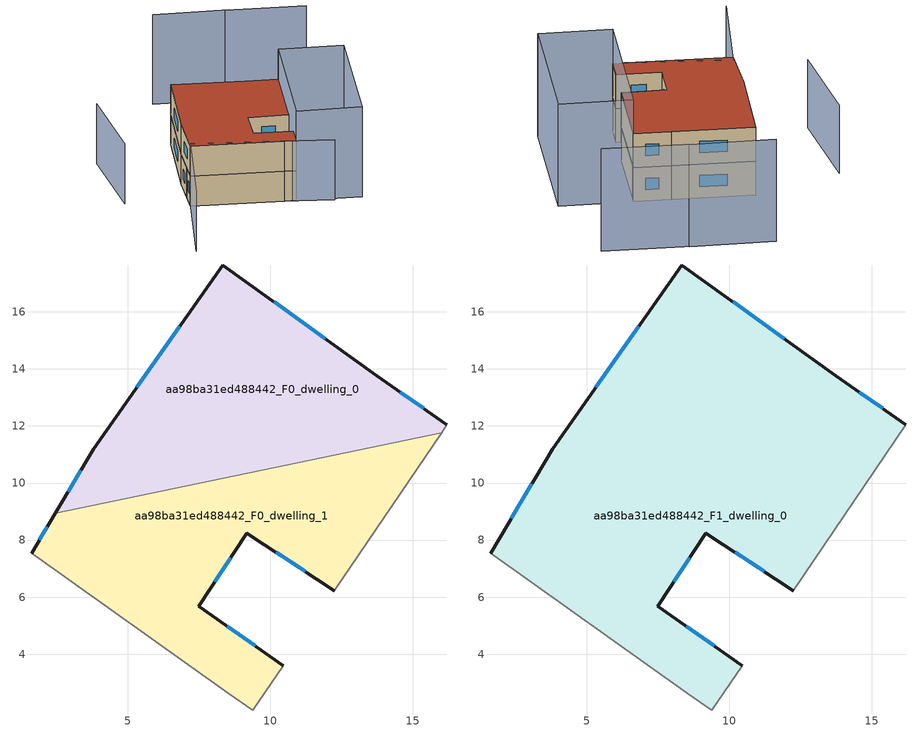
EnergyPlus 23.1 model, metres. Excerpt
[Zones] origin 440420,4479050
aa98ba31ed488442_F0_dwelling_0
 floor ground (EU_floor_Construction): 13.73,13.77 16.2,12.04 16.01,11.76 2.47,8.94 3.81,11.2 8.34,17.64 z0
 wall outside (EU_wall_Construction): 16.2,12.04 13.73,13.77 8.34,17.64 3.81,11.2 2.47,8.94 z0:3
 wall adiabatic (EU_wall_Construction): 16.01,11.76 16.2,12.04 z0:3
 wall to aa98ba31ed488442_F0_dwelling_1 (EU_wall_Construction): 2.47,8.94 16.01,11.76 z0:3
 window (EU_Window_Construction): 3.36,10.45 2.92,9.7 / 6.82,15.49 5.32,13.36 / 11.93,15.06 10.14,16.35 / 15.37,12.62 14.56,13.19 z1:2
aa98ba31ed488442_F0_dwelling_1
 floor ground (EU_floor_Construction): 16.01,11.76 12.25,6.23 9.18,8.24 7.5,5.68 10.47,3.6 9.38,2.05 8.53,2.63 1.64,7.54 2.47,8.94 z0
 wall outside (EU_wall_Construction): 10.47,3.6 7.5,5.68 9.18,8.24 12.25,6.23 / 2.47,8.94 1.64,7.54 z0:3
 wall adiabatic (EU_wall_Construction): 1.64,7.54 8.53,2.63 9.38,2.05 10.47,3.6 / 12.25,6.23 16.01,11.76 z0:3
 window (EU_Window_Construction): 9.47,4.3 8.49,4.99 / 2.19,8.47 1.91,8.01 / 10.21,7.57 11.22,6.9 / 8.06,6.54 8.62,7.39 z1:2
aa98ba31ed488442_F1_dwelling_0
 floor to aa98ba31ed488442_F0_dwelling_0 (EU_floor_Construction): 13.73,13.77 16.2,12.04 16.01,11.76 2.47,8.94 3.81,11.2 8.34,17.64 z3
 floor to aa98ba31ed488442_F0_dwelling_1 (EU_floor_Construction): 16.01,11.76 12.25,6.23 9.18,8.24 7.5,5.68 10.46,3.6 9.38,2.05 8.53,2.63 1.64,7.54 2.47,8.94 z3
 wall outside (EU_wall_Construction): 10.47,3.6 7.5,5.68 9.18,8.24 12.25,6.23 / 16.2,12.04 13.73,13.77 8.34,17.64 3.81,11.2 1.64,7.54 z3:6
 wall adiabatic (EU_wall_Construction): 1.64,7.54 8.53,2.63 9.38,2.05 10.47,3.6 / 12.25,6.23 16.2,12.04 z3:6
 window (EU_Window_Construction): 8.06,6.54 8.62,7.39 / 9.47,4.3 8.49,4.99 / 3.08,9.98 2.36,8.76 / 6.82,15.49 5.32,13.36 / 11.93,15.06 10.14,16.35 / 15.37,12.62 14.56,13.19 / 10.21,7.57 11.22,6.9 z4:5
 roof outside (EU_roof_Construction): 12.25,6.23 16.2,12.04 13.73,13.77 8.34,17.64 3.81,11.2 1.64,7.54 8.53,2.63 9.38,2.05 10.47,3.6 7.5,5.68 9.18,8.24 z6
shading: -3.85,0.67 1.93,7.9 / 1.93,7.9 12.05,-0.17 / 0.95,19.25 -2.41,11.79 z0:6; 23.71,16.65 17.81,20.88 / 18.11,20.71 12.4,24.57 / 9.36,2.01 16.2,12.04 / 16.2,12.04 21.1,8.69 / 21.1,8.69 14.26,-1.34 / 14.26,-1.34 9.36,2.01 z0:9
[Building]
EU S2 Campaign: North Axis=0; Terrain=City; Solar Distribution=FullExterior
[Site:Location]
Madrid: Latitude=40.5; Longitude=-3.5; Time Zone=1; Elevation=609
[SizingPeriod:WeatherFileDays]
AnnualSizingPeriod: Begin Month=1; Begin Day of Month=1; End Month=12; End Day of Month=31; Day of Week for Start Day=Monday; Use Weather File Daylight Saving Period=No; Use Weather File Rain and Snow Indicators=No
[MATERIAL]
EU_InternalMass_Material: Roughness=MediumRough; Thickness=0.1; Conductivity=1; Density=1800; Specific Heat=900; Thermal Absorptance=0.9; Solar Absorptance=0.7; Visible Absorptance=0.7
[MATERIAL:NOMASS] Roughness=MediumRough; Thermal Absorptance=0.9; Solar Absorptance=0.7; Visible Absorptance=0.7
Name | Thermal Resistance
EU_wall_NoMass | 0.459673
EU_roof_NoMass | 0.495815
EU_floor_NoMass | 0.788942
[WINDOWMATERIAL:SIMPLEGLAZINGSYSTEM]
EU_Window_SimpleGlazing: UFactor=4.26103; Solar Heat Gain Coefficient=0.85; Visible Transmittance=0.85
[CONSTRUCTION]
EU_wall_Construction: EU_wall_NoMass
EU_roof_Construction: EU_roof_NoMass
EU_floor_Construction: EU_floor_NoMass
EU_InternalMass_Construction: EU_InternalMass_Material
EU_Window_Construction: EU_Window_SimpleGlazing
[ZONE] Type=1; Multiplier=1; Ceiling Height=autocalculate; Floor Area=autocalculate; Part of Total Floor Area=Yes
Name | Volume
aa98ba31ed488442_F0_dwelling_0 | 158.816
aa98ba31ed488442_F1_dwelling_0 | 317.634
aa98ba31ed488442_F0_dwelling_1 | 158.821
[INTERNALMASS] Construction=EU_InternalMass_Construction
Name | Zone or ZoneList | Surface Area
aa98ba31ed488442_F0_dwelling_0_EU_InternalMass | aa98ba31ed488442_F0_dwelling_0 | 52.9386
aa98ba31ed488442_F0_dwelling_1_EU_InternalMass | aa98ba31ed488442_F0_dwelling_1 | 52.9401
aa98ba31ed488442_F1_dwelling_0_EU_InternalMass | aa98ba31ed488442_F1_dwelling_0 | 105.878
[OTHEREQUIPMENT] Fuel Type=Electricity; Design Level Calculation Method=Watts/Area; Power per Zone Floor Area=1; Fraction Latent=0; Fraction Radiant=0; Fraction Lost=0; Carbon Dioxide Generation Rate=0; EndUse Subcategory=EU_Step8_InternalGains
Name | Zone or ZoneList or Space or SpaceList | Schedule
EU_Step8_InternalGain_aa98ba31ed488442_F0_dwelling_0_f000 | aa98ba31ed488442_F0_dwelling_0 | EU_Step8_GainSchedule_aa98ba31ed488442_F0_dwelling_0_f000
EU_Step8_InternalGain_aa98ba31ed488442_F0_dwelling_1_f000 | aa98ba31ed488442_F0_dwelling_1 | EU_Step8_GainSchedule_aa98ba31ed488442_F0_dwelling_1_f000
EU_Step8_InternalGain_aa98ba31ed488442_F1_dwelling_0_f000 | aa98ba31ed488442_F1_dwelling_0 | EU_Step8_GainSchedule_aa98ba31ed488442_F1_dwelling_0_f000
[ZONEVENTILATION:DESIGNFLOWRATE] Schedule=EU_AlwaysOn; Design Flow Rate Calculation Method=AirChanges/Hour; Air Changes per Hour=0.719161; Ventilation Type=Natural; Fan Pressure Rise=0; Fan Total Efficiency=1; Constant Term Coefficient=1; Temperature Term Coefficient=0; Velocity Term Coefficient=0; Velocity Squared Term Coefficient=0; Minimum Indoor Temperature=-100; Maximum Indoor Temperature=100; Delta Temperature=-100; Minimum Outdoor Temperature=-100; Maximum Outdoor Temperature=100; Maximum Wind Speed=40
Name | Zone or ZoneList or Space or SpaceList
EU_ConstantAir_aa98ba31ed488442_F0_dwelling_0 | aa98ba31ed488442_F0_dwelling_0
EU_ConstantAir_aa98ba31ed488442_F0_dwelling_1 | aa98ba31ed488442_F0_dwelling_1
EU_ConstantAir_aa98ba31ed488442_F1_dwelling_0 | aa98ba31ed488442_F1_dwelling_0
[HVACTEMPLATE:THERMOSTAT] Constant Heating Setpoint=20; Constant Cooling Setpoint=50
EU_HeatOnly_aa98ba31ed488442_F0_dwelling_0; EU_HeatOnly_aa98ba31ed488442_F0_dwelling_1; EU_HeatOnly_aa98ba31ed488442_F1_dwelling_0
[HVACTEMPLATE:ZONE:IDEALLOADSAIRSYSTEM] System Availability Schedule=EU_AlwaysOn; Maximum Heating Supply Air Temperature=50; Minimum Cooling Supply Air Temperature=13; Maximum Heating Supply Air Humidity Ratio=0.0156; Minimum Cooling Supply Air Humidity Ratio=0.0077; Heating Limit=NoLimit; Cooling Limit=NoLimit; Heating Availability Schedule=EU_AlwaysOn; Cooling Availability Schedule=EU_CoolingOff; Dehumidification Control Type=ConstantSensibleHeatRatio; Cooling Sensible Heat Ratio=0.7; Dehumidification Setpoint=60; Humidification Control Type=None; Humidification Setpoint=30; Outdoor Air Method=None; Outdoor Air Flow Rate per Person=0.00944; Outdoor Air Flow Rate per Zone Floor Area=0; Outdoor Air Flow Rate per Zone=0; Demand Controlled Ventilation Type=None; Outdoor Air Economizer Type=NoEconomizer; Heat Recovery Type=None; Sensible Heat Recovery Effectiveness=0.7; Latent Heat Recovery Effectiveness=0.65
Name | Template Thermostat
aa98ba31ed488442_F0_dwelling_0 | EU_HeatOnly_aa98ba31ed488442_F0_dwelling_0
aa98ba31ed488442_F0_dwelling_1 | EU_HeatOnly_aa98ba31ed488442_F0_dwelling_1
aa98ba31ed488442_F1_dwelling_0 | EU_HeatOnly_aa98ba31ed488442_F1_dwelling_0
[SIZING:ZONE] Zone Cooling Design Supply Air Temperature Input Method=SupplyAirTemperature; Zone Cooling Design Supply Air Temperature=13; Zone Heating Design Supply Air Temperature Input Method=SupplyAirTemperature; Zone Heating Design Supply Air Temperature=50; Zone Cooling Design Supply Air Humidity Ratio=0.008; Zone Heating Design Supply Air Humidity Ratio=0.008; Cooling Design Air Flow Method=DesignDay; Cooling Design Air Flow Rate=0; Cooling Minimum Air Flow per Zone Floor Area=0.000762; Cooling Minimum Air Flow=0; Cooling Minimum Air Flow Fraction=0.2; Heating Design Air Flow Method=DesignDay; Heating Design Air Flow Rate=0; Heating Maximum Air Flow per Zone Floor Area=0.002032; Heating Maximum Air Flow=0.141576; Heating Maximum Air Flow Fraction=0.3; Account for Dedicated Outdoor Air System=No; Dedicated Outdoor Air System Control Strategy=NeutralSupplyAir; Dedicated Outdoor Air Low Setpoint Temperature for Design=autosize; Dedicated Outdoor Air High Setpoint Temperature for Design=autosize; Zone Load Sizing Method=Sensible Load Only No Latent Load; Zone Latent Cooling Design Supply Air Humidity Ratio Input Method=HumidityRatioDifference; Zone Cooling Design Supply Air Humidity Ratio Difference=0.005; Zone Latent Heating Design Supply Air Humidity Ratio Input Method=HumidityRatioDifference; Zone Humidification Design Supply Air Humidity Ratio Difference=0.005
aa98ba31ed488442_F0_dwelling_0; aa98ba31ed488442_F0_dwelling_1; aa98ba31ed488442_F1_dwelling_0
[SCHEDULE:CONSTANT]
Name | Hourly Value
EU_AlwaysOn | 1
EU_CoolingOff | 0
[SCHEDULE:FILE] Column Number=1; Rows to Skip at Top=0; Number of Hours of Data=8760; Column Separator=Comma; Interpolate to Timestep=No; Minutes per Item=60; Adjust Schedule for Daylight Savings=Yes
Name | File
EU_Step8_GainSchedule_aa98ba31ed488442_F0_dwelling_0_f000 | ../../schedules/aa98ba31ed488442/aa98ba31ed488442_F0_dwelling_0_f000_gain.csv
EU_Step8_GainSchedule_aa98ba31ed488442_F0_dwelling_1_f000 | ../../schedules/aa98ba31ed488442/aa98ba31ed488442_F0_dwelling_1_f000_gain.csv
EU_Step8_GainSchedule_aa98ba31ed488442_F1_dwelling_0_f000 | ../../schedules/aa98ba31ed488442/aa98ba31ed488442_F1_dwelling_0_f000_gain.csv
